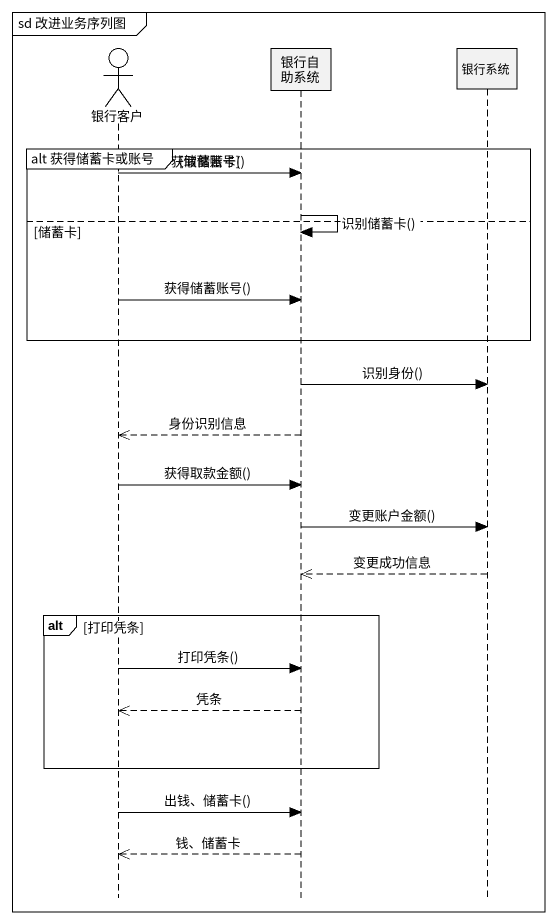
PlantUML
@startuml
mainframe sd 改进业务序列图
hide footbox
actor 银行客户
participant 银行自助系统
participant 银行系统

group alt 获得储蓄卡或账号 [储蓄账号]
  银行客户 -> 银行自助系统 : 获取储蓄卡()
  银行自助系统 -> 银行自助系统 : 识别储蓄卡()
else 储蓄卡
  银行客户 -> 银行自助系统 : 获得储蓄账号()
end
银行自助系统 -> 银行系统 : 识别身份()
银行自助系统 -->> 银行客户 : 身份识别信息
银行客户 -> 银行自助系统 : 获得取款金额()
银行自助系统 -> 银行系统 : 变更账户金额()
银行系统 -->> 银行自助系统 : 变更成功信息
alt 打印凭条
  银行客户 -> 银行自助系统 : 打印凭条()
  银行自助系统 -->> 银行客户 : 凭条
end
银行客户 -> 银行自助系统 : 出钱、储蓄卡()
银行自助系统 -->> 银行客户 : 钱、储蓄卡
@enduml
